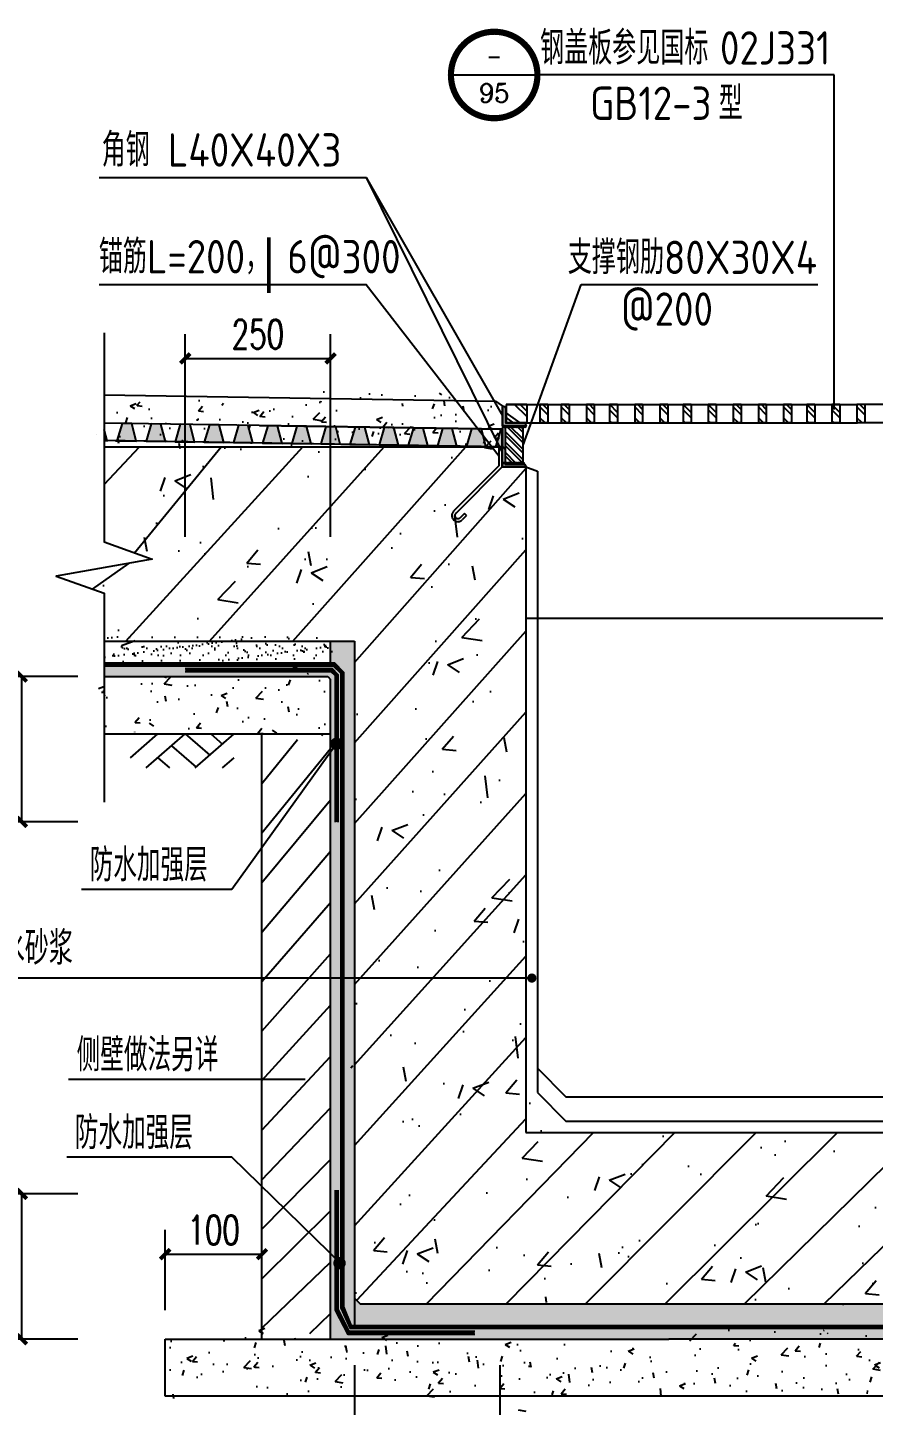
# Model space of a CAD drawing. Header units: millimetres. Extents: x 434053 to 1059003, y -2417481 to 936527.
# Drawn here: x 533600 to 534471, y -2322290 to -2320871 of the extents above; entities that cross this region are included whole.
import ezdxf
from ezdxf.enums import TextEntityAlignment as Align

# ---------------------------------------------------------------- set-up
doc = ezdxf.new("R2010")
doc.units = ezdxf.units.MM
doc.header["$LTSCALE"] = 1000
doc.header["$MEASUREMENT"] = 0
doc.linetypes.add('DASHED', pattern=[0.75, 0.5, -0.25])
doc.linetypes.add('DASHEDX2', pattern=[2.8, 2, -0.8])
doc.layers.get('Defpoints').update_dxf_attribs({"color": 6})
for name, color, linetype in [('3', 11, 'DASHEDX2'), ('7', 7, 'Continuous'), ('C13梳水板', 107, 'Continuous'), ('COLUMN', 5, 'Continuous'), ('column-1', 5, 'Continuous'), ('D01抹灰', 121, 'Continuous'), ('DIM', 3, 'Continuous'), ('DIM_IDEN', 3, 'Continuous'), ('DIM_LEAD', 3, 'Continuous'), ('DIM_SYMB', 3, 'Continuous'), ('PUB_DIM', 83, 'Continuous'), ('PUB_HATCH', 8, 'Continuous'), ('PUB_TEXT', 7, 'Continuous'), ('STAIR', 2, 'Continuous'), ('材料填充', 251, 'Continuous')]:
    doc.layers.add(name, color=color, linetype=linetype)
doc.styles.add('_TCH_DIM_T3', font='SIMPLEX', dxfattribs={"width": 0.7058823529411765, "bigfont": 'GBCBIG'})
doc.styles.add('_TCH_LABEL', font='COMPLEX', dxfattribs={"bigfont": 'GBCBIG'})
doc.styles.get("Standard").update_dxf_attribs({"font": 'gbenor.shx', "bigfont": 'gbcbig.shx'})
doc.styles.add('海文B', font='haiwenrs.shx', dxfattribs={"width": 0.8, "bigfont": 'hzdx.shx'})
doc.dimstyles.new('_TCH_ARCH&&10', dxfattribs={"dimtxt": 29.75, "dimasz": 10, "dimexe": 25, "dimexo": 30, "dimgap": 10, "dimtad": 1, "dimdec": 0, "dimzin": 0, "dimdsep": 46, "dimtxsty": '_TCH_DIM_T3', "dimblk": 'ARCHTICK', "dimcen": 0.09, "dimclrt": 7, "dimazin": 2, "dimtfac": 1, "dimtdec": 0, "dimtix": 1, "dimtmove": 2, "dimatfit": 3, "dimfxl": 1, "dimtolj": 1, "dimtzin": 0, "dimarcsym": 0})
pattern_1 = [(50.00000000532498, (-244447905.2624366, -330134093.1781095), (63.28766316732757, -5.536953080481615), [6.617647058421818, -72.79411764264]), (355.000000005325, (-244447905.2624366, -330134093.1781095), (-12.24276473598395, 66.36989414483436), [5.294117646737455, -58.235294114112]), (100.4514000053249, (-244447899.9884648, -330134093.6395218), (51.04494543660256, 60.83290077113542), [5.624134411423286, -61.86548046683266]), (46.18420000532497, (-244447905.2624366, -330134075.5310507), (94.16832781555084, -14.60461890174557), [9.926470587632728, -109.19117646396]), (96.63560000532496, (-244447897.4150768, -330134076.7481072), (82.47023871189123, 85.95157684660371), [8.436201881840796, -92.79820587671944]), (351.184200005325, (-244447905.2624366, -330134075.5310507), (82.47017161644332, 85.95164126056396), [7.941176470106184, -87.35294117116803]), (21.00000000532496, (-244447896.4389072, -330134079.9428154), (52.66826930467467, -35.52519622812557), [6.617647058421818, -72.79411764264]), (326.000000005325, (-244447896.4389072, -330134079.9428154), (21.46899986818391, 63.98382750224535), [5.294117646737455, -58.235294114112]), (71.45140000532498, (-244447892.0498866, -330134082.9032512), (74.13729075004505, 28.4585732442761), [5.624134411423305, -61.86548046683281]), (37.50000000532497, (-244447905.2624366, -330134093.1781095), (1.072928407554174, 29.37298710107946), [0, -57.52941176121368, 0, -59.11764705523491, 0, -58.45588234939273]), (7.500000005324965, (-244447905.2624366, -330134093.1781095), (23.21201800495797, 34.80103340142947), [0, -33.70588235089497, 0, -56.20588234952913, 0, -22.27941176335337]), (327.5000000053249, (-244447924.9389072, -330134093.1781095), (47.10197965959712, -1.990135736770424), [0, -22.05882352807268, 0, -68.82352940758672, 0, -91.3235294062209]), (317.500000005325, (-244447933.7624366, -330134093.1781095), (51.45760317332485, 8.832792562980108), [0, -28.67647058649455, 0, -45.70588235016669, 0, -64.85294117253382])]
pattern_2 = [(37.49999999999998, (-244447905.2624366, -330134093.1781095), (-0.4705974399952513, 14.39450698027301), [0, -11.35529411764567, 0, -12.69999999999845, 0, -12.13970588235146]), (7.499999999999999, (-244447905.2624366, -330134093.1781095), (13.22127303346905, 21.0830911931843), [0, -6.125882352940428, 0, -10.23470588235169, 0, -3.922058823528931]), (327.5, (-244447914.4512601, -330134093.1781095), (23.26448147768709, 0.04227013760427749), [0, -3.735294117646601, 0, -13.44705882352777, 0, -17.55588235293903]), (317.5, (-244447914.4512601, -330134093.1781095), (22.4575427197707, 6.556744801682023), [0, -1.867647058823301, 0, -8.815294117645978, 0, -10.08529411764582])]

# ---------------------------------------------------------------- blocks, each defined once
blk = doc.blocks.new('$LinePat$00000009')
for p, q in [((-2.182893865665392e-10, -210.0000000002183), (210, 0)), ((120.0000000002183, -300), (420.0000000002183, 0)), ((420.0000000002183, 0), (607.5000000002183, -187.5)), ((495.0000000002183, -300), (795.0000000006081, 0)), ((615.0000000003822, 0), (705.0000000003636, -89.99999999998147)), ((314.9999999995634, -105.0000000001091), (502.4999999995634, -292.5000000001091)), ((210, -209.9999999999454), (299.9999999997817, -300)), ((705.0000000008263, -300.0000000000001), (795.0000000006081, -210.000000000218))]:
    blk.add_line(p, q)
blk = doc.blocks.new('_ArchTick')
at = {"color": 0, "linetype": 'ByBlock', "const_width": 0.4}
blk.add_lwpolyline([(-0.5, -0.5), (0.5, 0.5)], dxfattribs=at)
blk = doc.blocks.new('*D124')
at = {"layer": 'Defpoints', "color": 0, "transparency": 16777216}
for p in [(727.4198813070543, 1316.463550215587), (577.7728224836756, 1102.731541696005), (727.4198813070543, 1102.731541696005)]:
    blk.add_point(p, dxfattribs=at)
at = {"layer": 'PUB_DIM', "color": 0, "lineweight": -2, "transparency": 16777216}
for p, q in [((577.7728224836756, 1132.731541696005), (577.7728224836756, 1341.463550215587)), ((727.4198813070543, 1132.731541696005), (727.4198813070543, 1341.463550215587)), ((577.7728224836756, 1316.463550215587), (727.4198813070543, 1316.463550215587))]:
    blk.add_line(p, q, dxfattribs=at)
at = {"layer": 'PUB_DIM', "color": 0, "lineweight": -2, "transparency": 16777216, "xscale": 10, "yscale": 10, "zscale": 10, "rotation": 180}
blk.add_blockref('_ArchTick', (577.7728224836756, 1316.463550215587), dxfattribs=at)
at = {"layer": 'PUB_DIM', "color": 0, "lineweight": -2, "transparency": 16777216, "xscale": 10, "yscale": 10, "zscale": 10}
blk.add_blockref('_ArchTick', (727.4198813070543, 1316.463550215587), dxfattribs=at)
at = {"layer": 'PUB_DIM', "color": 7, "transparency": 16777216, "insert": (652.5963518953649, 1341.338550215587), "char_height": 29.75, "attachment_point": 5, "style": '_TCH_DIM_T3'}
blk.add_mtext('\\A1;250', dxfattribs=at)
blk = doc.blocks.new('*D125')
at = {"layer": 'Defpoints', "color": 0, "transparency": 16777216}
for p in [(409.5747696529143, 988.773298245389), (497.1188534153625, 988.773298245389), (497.1188534153625, 839.1262394217774)]:
    blk.add_point(p, dxfattribs=at)
at = {"layer": 'PUB_DIM', "color": 0, "lineweight": -2, "transparency": 16777216}
for p, q in [((467.1188534153625, 988.773298245389), (384.5747696529143, 988.773298245389)), ((409.5747696529142, 839.1262394217774), (409.5747696529143, 988.773298245389)), ((467.1188534153625, 839.1262394217774), (384.5747696529142, 839.1262394217774))]:
    blk.add_line(p, q, dxfattribs=at)
at = {"layer": 'PUB_DIM', "color": 0, "lineweight": -2, "transparency": 16777216, "xscale": 10, "yscale": 10, "zscale": 10}
for p, rotation in [((409.5747696529143, 988.773298245389), 90), ((409.5747696529142, 839.1262394217774), 270)]:
    blk.add_blockref('_ArchTick', p, dxfattribs=dict(at, rotation=rotation))
at = {"layer": 'PUB_DIM', "color": 7, "transparency": 16777216, "insert": (384.6997696529141, 913.9497688335833), "char_height": 29.75, "attachment_point": 5, "rotation": 90, "style": '_TCH_DIM_T3'}
blk.add_mtext('\\A1;250', dxfattribs=at)
blk = doc.blocks.new('*D126')
at = {"layer": 'Defpoints', "color": 0, "transparency": 16777216}
for p in [(409.5747696529143, 456.0674158222973), (497.1188534153625, 456.0674158222973), (497.1188534153625, 306.4203569986857)]:
    blk.add_point(p, dxfattribs=at)
at = {"layer": 'PUB_DIM', "color": 0, "lineweight": -2, "transparency": 16777216}
for p, q in [((467.1188534153625, 456.0674158222973), (384.5747696529143, 456.0674158222973)), ((409.5747696529142, 306.4203569986857), (409.5747696529143, 456.0674158222973)), ((467.1188534153625, 306.4203569986857), (384.5747696529142, 306.4203569986857))]:
    blk.add_line(p, q, dxfattribs=at)
at = {"layer": 'PUB_DIM', "color": 0, "lineweight": -2, "transparency": 16777216, "xscale": 10, "yscale": 10, "zscale": 10}
for p, rotation in [((409.5747696529143, 456.0674158222973), 90), ((409.5747696529142, 306.4203569986857), 270)]:
    blk.add_blockref('_ArchTick', p, dxfattribs=dict(at, rotation=rotation))
at = {"layer": 'PUB_DIM', "color": 7, "transparency": 16777216, "insert": (384.6997696529141, 381.2438864104917), "char_height": 29.75, "attachment_point": 5, "rotation": 90, "style": '_TCH_DIM_T3'}
blk.add_mtext('\\A1;250', dxfattribs=at)
blk = doc.blocks.new('*D127')
at = {"layer": 'Defpoints', "color": 0, "transparency": 16777216}
for p in [(752.1257636862574, 309.6710143554956), (901.7728225097526, 309.6710143554956), (901.7728225097526, 172.6724340380169)]:
    blk.add_point(p, dxfattribs=at)
at = {"layer": 'PUB_DIM', "color": 0, "lineweight": -2, "transparency": 16777216}
for p, q in [((752.1257636862574, 279.6710143554956), (752.1257636862574, 147.6724340380169)), ((901.7728225097526, 279.6710143554956), (901.7728225097526, 147.6724340380169)), ((752.1257636862574, 172.6724340380169), (901.7728225097526, 172.6724340380169))]:
    blk.add_line(p, q, dxfattribs=at)
at = {"layer": 'PUB_DIM', "color": 0, "lineweight": -2, "transparency": 16777216, "xscale": 10, "yscale": 10, "zscale": 10, "rotation": 180}
blk.add_blockref('_ArchTick', (752.1257636862574, 172.6724340380169), dxfattribs=at)
at = {"layer": 'PUB_DIM', "color": 0, "lineweight": -2, "transparency": 16777216, "xscale": 10, "yscale": 10, "zscale": 10}
blk.add_blockref('_ArchTick', (901.7728225097526, 172.6724340380169), dxfattribs=at)
at = {"layer": 'PUB_DIM', "color": 7, "transparency": 16777216, "insert": (826.949293098005, 197.5474340380169), "char_height": 29.75, "attachment_point": 5, "style": '_TCH_DIM_T3'}
blk.add_mtext('\\A1;250', dxfattribs=at)
blk = doc.blocks.new('*D129')
at = {"layer": 'Defpoints', "color": 0, "transparency": 16777216}
for p in [(656.8316460130736, 393.964440761134), (557.1845871895785, 306.4203569986857), (656.8316460130736, 306.4203569986857)]:
    blk.add_point(p, dxfattribs=at)
at = {"layer": 'PUB_DIM', "color": 0, "lineweight": -2, "transparency": 16777216}
for p, q in [((557.1845871895785, 336.4203569986857), (557.1845871895785, 418.964440761134)), ((656.8316460130736, 336.4203569986857), (656.8316460130736, 418.964440761134)), ((557.1845871895785, 393.964440761134), (656.8316460130736, 393.964440761134))]:
    blk.add_line(p, q, dxfattribs=at)
at = {"layer": 'PUB_DIM', "color": 0, "lineweight": -2, "transparency": 16777216, "xscale": 10, "yscale": 10, "zscale": 10, "rotation": 180}
blk.add_blockref('_ArchTick', (557.1845871895785, 393.964440761134), dxfattribs=at)
at = {"layer": 'PUB_DIM', "color": 0, "lineweight": -2, "transparency": 16777216, "xscale": 10, "yscale": 10, "zscale": 10}
blk.add_blockref('_ArchTick', (656.8316460130736, 393.964440761134), dxfattribs=at)
at = {"layer": 'PUB_DIM', "color": 7, "transparency": 16777216, "insert": (607.008116601326, 418.839440761134), "char_height": 29.75, "attachment_point": 5, "style": '_TCH_DIM_T3'}
blk.add_mtext('\\A1;100', dxfattribs=at)
blk = doc.blocks.new('34234')
at = {"layer": 'C13梳水板'}
for points in [[(369301.831879113, -389251.4149305224), (369298.8189726706, -389251.3683892459), (369298.8189726706, -389239.8804926395)], [(369327.1069151798, -389233.8032141995), (369317.1081080619, -389233.6487596039), (369311.8306862307, -389251.569385118), (369331.8283004662, -389251.8782943094)], [(369357.1033365328, -389234.2665779867), (369347.1045294151, -389234.1121233908), (369341.827107584, -389252.0327489052), (369361.8247218195, -389252.3416580965)], [(369387.0997578861, -389234.7299417738), (369377.1009507683, -389234.5754871781), (369371.8235289373, -389252.4961126922), (369391.8211431727, -389252.8050218835)], [(369417.0961792393, -389235.1933055606), (369407.0973721216, -389235.0388509652), (369401.8199502904, -389252.959476479), (369421.8175645259, -389253.2683856706)], [(369447.0926005927, -389235.6566693477), (369437.093793475, -389235.5022147519), (369431.8163716437, -389253.4228402663), (369451.8139858792, -389253.7317494576)], [(369477.0890219458, -389236.1200331348), (369467.0902148279, -389235.9655785391), (369461.8127929969, -389253.8862040533), (369481.8104072325, -389254.1951132445)], [(369507.085443299, -389236.5833969217), (369497.0866361813, -389236.4289423262), (369491.8092143503, -389254.3495678403), (369511.8068285856, -389254.6584770317)], [(369537.0818646524, -389237.0467607087), (369527.0830575346, -389236.8923061132), (369521.8056357035, -389254.8129316272), (369541.803249939, -389255.1218408186)], [(369567.0782860054, -389237.5101244959), (369557.0794788879, -389237.3556699001), (369551.8020570566, -389255.2762954144), (369571.7996712922, -389255.5852046055)], [(369597.0747073586, -389237.9734882829), (369587.075900241, -389237.8190336873), (369581.79847841, -389255.7396592015), (369601.7960926455, -389256.0485683928)], [(369627.0711287121, -389238.4368520697), (369617.0723215942, -389238.2823974742), (369611.7948997631, -389256.2030229884), (369631.7925139985, -389256.5119321798)], [(369657.0675500653, -389238.900215857), (369647.0687429475, -389238.7457612613), (369641.7913211163, -389256.6663867754), (369661.7889353518, -389256.9752959666)], [(369687.0639714185, -389239.363579644), (369677.0651643007, -389239.2091250483), (369671.7877424695, -389257.1297505625), (369691.785356705, -389257.4386597537)], [(369708.4862909629, -389239.8269434312), (369707.061585654, -389239.6724888355), (369701.7841638227, -389257.5931143496), (369708.4862909629, -389257.9020235408)]]:
    blk.add_hatch(color=256, dxfattribs=at).paths.add_polyline_path(points)
for points in [[(369298.8189726706, -389251.3683892459), (369301.831879113, -389251.4149305224), (369298.8189726706, -389239.8804926395)], [(369708.4862568082, -389257.7092677397), (369708.4862568082, -389257.7092677397), (369298.8189726706, -389251.3714716996)]]:
    blk.add_lwpolyline(points, dxfattribs=at)
for points in [[(369327.1069151798, -389233.8032141995), (369317.1081080619, -389233.6487596039), (369311.8306862307, -389251.569385118), (369331.8283004662, -389251.8782943094)], [(369357.1033365328, -389234.2665779867), (369347.1045294151, -389234.1121233908), (369341.827107584, -389252.0327489052), (369361.8247218195, -389252.3416580965)], [(369387.0997578861, -389234.7299417738), (369377.1009507683, -389234.5754871781), (369371.8235289373, -389252.4961126922), (369391.8211431727, -389252.8050218835)], [(369417.0961792393, -389235.1933055606), (369407.0973721216, -389235.0388509652), (369401.8199502904, -389252.959476479), (369421.8175645259, -389253.2683856706)], [(369447.0926005927, -389235.6566693477), (369437.093793475, -389235.5022147519), (369431.8163716437, -389253.4228402663), (369451.8139858792, -389253.7317494576)], [(369477.0890219458, -389236.1200331348), (369467.0902148279, -389235.9655785391), (369461.8127929969, -389253.8862040533), (369481.8104072325, -389254.1951132445)], [(369507.085443299, -389236.5833969217), (369497.0866361813, -389236.4289423262), (369491.8092143503, -389254.3495678403), (369511.8068285856, -389254.6584770317)], [(369537.0818646524, -389237.0467607087), (369527.0830575346, -389236.8923061132), (369521.8056357035, -389254.8129316272), (369541.803249939, -389255.1218408186)], [(369567.0782860054, -389237.5101244959), (369557.0794788879, -389237.3556699001), (369551.8020570566, -389255.2762954144), (369571.7996712922, -389255.5852046055)], [(369597.0747073586, -389237.9734882829), (369587.075900241, -389237.8190336873), (369581.79847841, -389255.7396592015), (369601.7960926455, -389256.0485683928)], [(369627.0711287121, -389238.4368520697), (369617.0723215942, -389238.2823974742), (369611.7948997631, -389256.2030229884), (369631.7925139985, -389256.5119321798)], [(369657.0675500653, -389238.900215857), (369647.0687429475, -389238.7457612613), (369641.7913211163, -389256.6663867754), (369661.7889353518, -389256.9752959666)], [(369687.0639714185, -389239.363579644), (369677.0651643007, -389239.2091250483), (369671.7877424695, -389257.1297505625), (369691.785356705, -389257.4386597537)], [(369708.4862909629, -389239.8269434312), (369707.061585654, -389239.6724888355), (369701.7841638227, -389257.5931143496), (369708.4862909629, -389257.9020235408)]]:
    blk.add_lwpolyline(points, close=True, dxfattribs=at)
at = {"layer": 'COLUMN'}
for p, q in [((369708.7643092351, -389239.698791321), (369298.8189726706, -389233.3662418016)), ((369708.4862909629, -389257.6966441331), (369298.8189726706, -389251.3683892459))]:
    blk.add_line(p, q, dxfattribs=at)
at = {"layer": 'COLUMN', "lineweight": 9}
blk.add_line((369708.4862909629, -389257.6966441331), (369298.8189726706, -389251.3683892459), dxfattribs=at)
at = {"layer": 'D01抹灰'}
blk.add_line((369458.7941312914, -389235.8374264293), (369708.7643092351, -389239.698791321), dxfattribs=at)
at = {"layer": 'STAIR', "lineweight": 9}
blk.add_lwpolyline([(369290.7278560225, -389244.6446654836), (369290.7278560225, -389244.6446654836)], dxfattribs=at)
blk = doc.blocks.new('A$C510D3CDD')
h = blk.add_hatch(color=256)
edge = h.paths.add_edge_path()
edge.add_arc((-50.00000007555354, 36.06306367111392), 6, 0, 90, ccw=False)
edge.add_line((-44.00000007555354, 36.06306367111392), (-44, 5.999999999883585))
edge.add_line((-44, 5.999999999883585), (-6, 5.999999999883585))
edge.add_arc((-5.999999999883585, -1.16414877737725e-10), 6, 1.1116867426608223e-09, 90.00000000111169, ccw=False)
edge.add_line((1.164153218269348e-10, 0), (-50, 0))
edge.add_line((-50, 0), (-50.00000007555354, 42.06306367111392))
at = {"color": 3}
blk.add_lwpolyline([(-50.00000007555354, 42.06306367111392, -0.4142135623730951), (-44.00000007555354, 36.06306367111392), (-44, 5.999999999883585), (-6, 5.999999999883585, -0.4142135623730951), (1.164153218269348e-10, 0), (-50, 0)], format="xyb", close=True, dxfattribs=at)
blk = doc.blocks.new('788')
at = {"layer": 'DIM'}
for centre, radius, start, end in [((377005.7746633673, -388440.5574341032), 1.265306878149031, 53.19351565165172, 180.3201289567966), ((377007.3019222077, -388440.5574341032), 1.265306878149031, 53.19351565165172, 180.3201289567966), ((377008.8759576064, -388440.5574341032), 1.265306878149031, 53.19351565165172, 180.3201289567966), ((377010.4032164468, -388440.5574341032), 1.265306878149031, 53.19351565165172, 180.3201289567966), ((377011.9080684521, -388440.5574341032), 1.265306878149031, 53.19351565165172, 180.3201289567966), ((377013.4353272925, -388440.5574341032), 1.265306878149031, 53.19351565165172, 180.3201289567966), ((377015.0093626912, -388440.5574341032), 1.265306878149031, 53.19351565165172, 180.3201289567966), ((377016.5366215316, -388440.5574341032), 1.265306878149031, 53.19351565165172, 180.3201289567966), ((377018.0323958074, -388440.5574341032), 1.265306878149031, 53.19351565165172, 180.3201289567966), ((377019.5596546479, -388440.5574341032), 1.265306878149031, 53.19351565165172, 180.3201289567966), ((377021.1336900466, -388440.5574341032), 1.265306878149031, 53.19351565165172, 180.3201289567966), ((377022.660948887, -388440.5574341032), 1.265306878149031, 53.19351565165172, 180.3201289567966), ((377024.149539803, -388440.5574341032), 1.265306878149031, 53.1935156516517, 180.3201289567966), ((377025.746250588, -388440.6491635387), 1.337421278680676, 329.4319321905879, 176.370705627528)]:
    blk.add_arc(centre, radius, start, end, dxfattribs=at)
blk = doc.blocks.new('A$C551538EC')
at = {"layer": 'DIM'}
h = blk.add_hatch(dxfattribs=at)
h.set_pattern_fill('金属', color=256, scale=3, angle=90, style=0)
h.set_pattern_definition([(135, (-376100.05588135, 389647.7776533053), (-5.303300858899107, -5.303300858899106), []), (135, (-376100.05588135, 389651.3131872052), (-5.303300858899107, -5.303300858899106), [])])
h.paths.add_polyline_path([(925.6726786987856, 1246.624926108401), (907.150973814074, 1246.624926191289), (907.150973814074, 1207.666931228247), (925.6726786987856, 1207.666931228247)])
h = blk.add_hatch(color=256, dxfattribs=at)
edge = h.paths.add_edge_path()
edge.add_arc((934.675868461607, 678.2939800829627), 4.800000000000001, 0, 360)
at = {"layer": 'PUB_HATCH'}
h = blk.add_hatch(dxfattribs=at)
h.set_pattern_fill('ANSI31', color=256, scale=23.529411764703, style=0)
h.set_pattern_definition([(44.99999999999999, (-244447905.2624366, -330134093.1781095), (-26.41251800314133, 26.41251800314133), [])])
h.paths.add_polyline_path([(727.4198813773692, 924.0674158926122), (656.8316461180802, 924.0674158926122), (656.8316460130736, 312.3027099398896), (727.4198813070543, 312.3027099398896)])
at = {"layer": '材料填充'}
h = blk.add_hatch(dxfattribs=at)
h.set_pattern_fill('混凝土', color=256, scale=8.823529411229092, angle=5.324967342127938e-09, style=0)
h.set_pattern_definition(pattern_1)
h.paths.add_polyline_path([(810.9492931067944, 1272.302710080519), (494.4353439300321, 1272.302710080519), (494.4353438951075, 1225.243886550888), (810.9492929666303, 1225.243886480574)])
h = blk.add_hatch(dxfattribs=at)
h.set_pattern_fill('混凝土', color=256, scale=8.823529411229092, angle=5.324967342127938e-09, style=0)
h.set_pattern_definition([(50.00000000532498, (-244447917.0271425, -330134093.1781095), (63.28766316732757, -5.536953080481615), [6.617647058421818, -72.79411764264]), (355.000000005325, (-244447917.0271425, -330134093.1781095), (-12.24276473598395, 66.36989414483436), [5.294117646737455, -58.235294114112]), (100.4514000053249, (-244447911.7531707, -330134093.6395218), (51.04494543660256, 60.83290077113542), [5.624134411423285, -61.86548046683266]), (46.18420000532497, (-244447917.0271425, -330134075.5310507), (94.16832781555084, -14.60461890174557), [9.926470587632728, -109.19117646396]), (96.63560000532496, (-244447909.1797826, -330134076.7481072), (82.47023871189123, 85.95157684660371), [8.436201881840795, -92.79820587671942]), (351.184200005325, (-244447917.0271425, -330134075.5310507), (82.47017161644332, 85.95164126056396), [7.941176470106184, -87.35294117116803]), (21.00000000532496, (-244447908.203613, -330134079.9428154), (52.66826930467467, -35.52519622812557), [6.617647058421818, -72.79411764264]), (326.000000005325, (-244447908.203613, -330134079.9428154), (21.46899986818391, 63.98382750224535), [5.294117646737455, -58.235294114112]), (71.45140000532498, (-244447903.8145925, -330134082.9032512), (74.13729075004505, 28.4585732442761), [5.624134411423305, -61.86548046683281]), (37.50000000532497, (-244447917.0271425, -330134093.1781095), (1.072928407554174, 29.37298710107946), [0, -57.52941176121368, 0, -59.11764705523491, 0, -58.45588234939273]), (7.500000005324965, (-244447917.0271425, -330134093.1781095), (23.21201800495797, 34.80103340142947), [0, -33.70588235089496, 0, -56.20588234952913, 0, -22.27941176335336]), (327.5000000053249, (-244447936.703613, -330134093.1781095), (47.10197965959712, -1.990135736770424), [0, -22.05882352807268, 0, -68.8235294075867, 0, -91.32352940622089]), (317.500000005325, (-244447945.5271424, -330134093.1781095), (51.45760317332485, 8.832792562980108), [0, -28.67647058649455, 0, -45.70588235016669, 0, -64.85294117253382])])
h.paths.add_polyline_path([(901.0753435402876, 1268.910640491173), (897.6832740206737, 1272.30271001067), (799.1845872264821, 1272.302710080985), (799.1845871564001, 1225.243886481039), (901.0753435709048, 1225.24388641119), (901.0753435582155, 1243.318966594525), (901.075343555538, 1247.077263451181)])
h = blk.add_hatch(dxfattribs=at)
h.set_pattern_fill('钢筋混凝土', color=256, scale=23.529411764703, angle=5.324966999999999e-09, style=0)
h.set_pattern_definition([(45.00000000532496, (-244447905.2624366, -330134093.1781095), (-41.59451654424577, 41.59451653651433), []), (50.00000000532498, (-244447905.2624366, -330134093.1781095), (168.7671017897642, -14.76520821551212), [17.64705882352725, -194.1176470587997]), (355.000000005325, (-244447905.2624366, -330134093.1781095), (-32.64737263126833, 176.9863843969469), [14.1176470588218, -155.2941176470398]), (100.4514000053249, (-244447891.1985119, -330134094.4085424), (136.1198545058531, 162.2210687328552), [14.99769176470401, -164.9746145882145]), (46.18420000532497, (-244447905.2624366, -330134046.1192859), (251.1155408566817, -38.94565040701419), [26.47058823529088, -291.1764705881997]), (96.63560000532496, (-244447884.3361437, -330134049.3647699), (219.9206365783661, 229.2042049381619), [22.49653835293833, -247.4618823529101]), (351.184200005325, (-244447905.2624366, -330134046.1192859), (219.9204576571717, 229.2043767087226), [21.1764705882327, -232.9411764705598]), (21.00000000532496, (-244447881.7330249, -330134057.8839918), (140.4487181543076, -94.73385661407387), [17.64705882352725, -194.1176470587997]), (326.000000005325, (-244447881.7330249, -330134057.8839918), (57.25066631862536, 170.6235400163241), [14.1176470588218, -155.2941176470398]), (71.45140000532497, (-244447870.02897, -330134065.7784874), (197.6994420120969, 75.88952865600037), [14.99769176470405, -164.9746145882151]), (37.50000000532497, (-244447905.2624366, -330134093.1781095), (2.861142420317794, 78.3279656076237), [0, -153.4117647058635, 0, -157.6470588235101, 0, -155.8823529411574]), (7.500000005324965, (-244447905.2624366, -330134093.1781095), (61.89871468363776, 92.80275574276732), [0, -89.88235294116511, 0, -149.8823529411575, 0, -59.41176470587491]), (327.5000000053249, (-244447957.7330248, -330134093.1781095), (125.6052790998682, -5.307028631709302), [0, -58.8235294117574, 0, -183.529411764683, 0, -243.5294117646757]), (317.500000005325, (-244447981.2624366, -330134093.1781095), (137.2202751371791, 23.55411350270721), [0, -76.47058823528477, 0, -121.8823529411616, 0, -172.9411764705671])])
h.paths.add_polyline_path([(1810.949293106794, 1025.243886691052), (2068.63971297699, 1025.243886550888), (2068.639712942066, 1074.655651186593), (2019.227948201122, 1092.187161497772), (2118.051477717934, 1109.612416081131), (2068.639712942066, 1127.596827656962), (2068.639712942066, 1225.243886480574), (1634.478704906534, 1225.243886480574), (1634.478704836452, 1137.008592433296), (1634.47870487161, 519.3615335393697), (928.596352000488, 519.3615333992057), (928.596352000488, 1225.243886480574), (494.4353439300321, 1225.243886550888), (494.4353439300321, 1127.596827656962), (543.8471087061334, 1109.612416081131), (445.0235791890882, 1092.187161497772), (494.4353439651895, 1074.655651256442), (494.435344000347, 1025.243886550888), (752.125763730146, 1025.243886480574), (752.125763660064, 348.7732981755398), (758.0081166361924, 342.890945234336), (1805.066940130433, 342.890945234336), (1810.949293071637, 348.7732981755398)])
h = blk.add_hatch(dxfattribs=at)
h.set_pattern_fill('AR-SAND', color=256, scale=5.882352941175751, style=0)
h.set_pattern_definition(pattern_2)
h.paths.add_polyline_path([(727.4198814474512, 1025.243886480574), (494.4353439651895, 1025.243886550888), (494.4353439300321, 1002.596827656962), (727.4198813773692, 1002.596827656962)])
h = blk.add_hatch(dxfattribs=at)
h.set_pattern_fill('AR-SAND', color=256, scale=5.882352941175751, style=0)
h.set_pattern_definition(pattern_2)
h.paths.add_polyline_path([(752.1257637653034, 1025.243886550888), (727.4198814122938, 1025.243886550888), (727.4198814122938, 1002.596827656962), (731.7184767075814, 1002.596827656962), (741.2434108590242, 993.0718935756013), (741.2434107188601, 339.8106251563877), (749.0454436172731, 320.2438864107244), (752.125763660064, 320.2438864107244), (752.125763660064, 348.7732981755398)])
h = blk.add_hatch(dxfattribs=at)
h.set_pattern_fill('AR-SAND', color=256, scale=5.882352941175751, style=0)
h.set_pattern_definition(pattern_2)
h.paths.add_polyline_path([(730.5002014550846, 999.6556511865929), (494.4353439300321, 999.6556511865929), (494.4353439651895, 988.773298245389), (724.4787048716098, 988.773298245389), (727.4198814122938, 985.8321217750199), (727.4198813422117, 306.4203569991514), (1075.655175424647, 306.4203569991514), (1835.655175424647, 306.4203569991514), (1835.655175424647, 312.3027099398896), (1835.655175564811, 985.8321218448691), (1838.59635207057, 988.7732983157039), (2068.63971297699, 988.773298245389), (2068.63971297699, 999.6556512569077), (1832.574855522253, 999.6556512569077), (1824.772822658764, 991.8536183931865), (1824.772822483443, 338.592349903658), (1815.247888296843, 317.3027099398896), (747.8271684348583, 317.3027099398896), (738.3022342834156, 338.592349903658), (738.3022343534976, 991.8536183233373)])
h = blk.add_hatch(dxfattribs=at)
h.set_pattern_fill('AR-SAND', color=256, scale=5.882352941175751, style=0)
h.set_pattern_definition([(142.5, (244450468.3374933, -330134093.1781095), (0.4705974399952513, 14.39450698027301), [0, -11.35529411764567, 0, -12.69999999999845, 0, -12.13970588235146]), (172.5, (244450468.3374933, -330134093.1781095), (-13.22127303346905, 21.0830911931843), [0, -6.125882352940428, 0, -10.23470588235169, 0, -3.922058823528931]), (212.5, (244450477.5263169, -330134093.1781095), (-23.26448147768709, 0.04227013760427749), [0, -3.735294117646593, 0, -13.44705882352773, 0, -17.55588235293896]), (222.5, (244450477.5263169, -330134093.1781095), (-22.4575427197707, 6.556744801682023), [0, -1.867647058823301, 0, -8.815294117645978, 0, -10.08529411764582])])
h.paths.add_polyline_path([(1832.574855276849, 999.6556511865929), (2068.639712801669, 999.6556511865929), (2068.639712766744, 988.773298245389), (1838.596351860324, 988.773298245389), (1835.65517531964, 985.8321217750199), (1835.655175389722, 306.4203569991514), (1487.419881307054, 306.4203569991514), (727.4198813072871, 306.4203569991514), (727.4198813072871, 312.3027099398896), (727.4198811668903, 985.8321218448691), (724.4787046613637, 988.7732983157039), (494.4353437549435, 988.773298245389), (494.4353437549435, 999.6556512569077), (730.5002012096811, 999.6556512569077), (738.3022340729367, 991.8536183931865), (738.3022342482582, 338.592349903658), (747.8271684350912, 317.3027099398896), (1815.247888296843, 317.3027099398896), (1824.772822448518, 338.592349903658), (1824.772822378203, 991.8536183233373)])
h = blk.add_hatch(dxfattribs=at)
h.set_pattern_fill('AR-SAND', color=256, scale=5.882352941175751, style=0)
h.set_pattern_definition([(37.49999999999998, (-244447905.2624365, -330134093.1781095), (-0.4705974399952513, 14.39450698027301), [0, -11.35529411764567, 0, -12.69999999999845, 0, -12.13970588235146]), (7.499999999999999, (-244447905.2624365, -330134093.1781095), (13.22127303346905, 21.0830911931843), [0, -6.125882352940428, 0, -10.23470588235169, 0, -3.922058823528931]), (327.5, (-244447914.4512601, -330134093.1781095), (23.26448147768709, 0.04227013760427749), [0, -3.735294117646601, 0, -13.44705882352776, 0, -17.55588235293903]), (317.5, (-244447914.4512601, -330134093.1781095), (22.4575427197707, 6.556744801682023), [0, -1.867647058823301, 0, -8.815294117645978, 0, -10.08529411764582])])
h.paths.add_polyline_path([(730.5002015603241, 999.6556511865929), (494.4353440352716, 999.6556511865929), (494.435344070429, 988.773298245389), (724.4787049768493, 988.773298245389), (727.4198815175332, 985.8321217750199), (727.4198814474512, 306.4203569991514), (1075.655175529886, 306.4203569991514), (1835.655175529886, 306.4203569991514), (1835.655175529886, 312.3027099398896), (1835.65517567005, 985.8321218448691), (1838.596352175809, 988.7732983157039), (2068.63971308223, 988.773298245389), (2068.63971308223, 999.6556512569077), (1832.574855627492, 999.6556512569077), (1824.772822764004, 991.8536183931865), (1824.772822588682, 338.592349903658), (1815.247888402082, 317.3027099398896), (747.8271685400978, 317.3027099398896), (738.302234388655, 338.592349903658), (738.3022344587371, 991.8536183233373)])
h = blk.add_hatch(dxfattribs=at)
h.set_pattern_fill('混凝土', color=256, scale=8.823529411229092, angle=5.324967342127938e-09, style=0)
h.set_pattern_definition(pattern_1)
h.paths.add_polyline_path([(727.4198813773692, 985.8321216348559), (724.4787050117739, 988.7732983157039), (494.4353439651895, 988.773298245389), (494.4353439651895, 929.9497687635012), (727.4198814122938, 929.949768833816)])
h = blk.add_hatch(dxfattribs=at)
h.set_pattern_fill('AR-SAND', color=256, scale=5.882352941175751, style=0)
h.set_pattern_definition(pattern_2)
h.paths.add_polyline_path([(1810.949293106794, 348.7732981755398), (1805.066940095508, 342.890945234336), (758.0081165661104, 342.890945234336), (752.125763660064, 348.7732981755398), (752.125763660064, 320.2438864107244), (1810.949293071637, 320.2438864107244)], flags=17)
h = blk.add_hatch(dxfattribs=at)
h.set_pattern_fill('混凝土', color=256, scale=8.823529411229092, angle=5.324967342127938e-09, style=0)
h.set_pattern_definition(pattern_1)
h.paths.add_polyline_path([(557.184587189462, 306.4203569986857), (557.184587189462, 247.5968275871128), (2005.890469542239, 247.5968275871128), (2005.890469542239, 306.4203569986857), (1075.655175424647, 306.4203569986857)])
at = {"layer": '3'}
for p, q in [((908.3778646243736, 1268.910640390124), (1269.982906522229, 1268.910640600137)), ((929.3526544764172, 1256.536345113069), (916.9783589192666, 1268.910640600137)), ((929.3526544764172, 1262.107039250899), (922.5490531274118, 1268.910640600137)), ((951.1341669962276, 1258.281475286931), (942.9408897354733, 1266.474752407987)), ((951.1341669962276, 1263.852169425227), (946.0756958567072, 1268.910640600137)), ((973.1341669962276, 1258.281475286931), (964.9408897354733, 1266.474752407987)), ((973.1341669962276, 1263.852169425227), (968.0756958567072, 1268.910640600137)), ((998.9745031858329, 1258.281475217082), (990.7812258549966, 1266.474752477836)), ((998.9745031506754, 1263.852169355378), (993.9160319759976, 1268.910640600137)), ((1022.924083027756, 1255.234233332798), (1014.730805626838, 1263.427510734182)), ((1022.924082957674, 1260.804927471094), (1014.818370039109, 1268.910640600137)), ((1048.764419112122, 1258.281475217082), (1040.571141851367, 1266.474752548151)), ((1048.764419112122, 1263.852169355378), (1043.705948007526, 1268.910640529823)), ((1074.604755231645, 1258.281475217082), (1066.411477900576, 1266.474752618)), ((1074.604755266802, 1263.852169425227), (1069.546284161974, 1268.910640600137)), ((1098.554335108493, 1255.234233403113), (1090.361057847738, 1263.427510734182)), ((1098.55433503841, 1260.804927611258), (1090.448622119846, 1268.910640600137)), ((1124.394671298098, 1255.234233332798), (1116.20139389718, 1263.427510663867)), ((1124.394671192858, 1260.804927611258), (1116.288958274294, 1268.910640389659)), ((1150.235007382464, 1258.281475286931), (1142.041730086552, 1266.474752477836)), ((1150.235007347539, 1263.852169425227), (1145.176536207786, 1268.910640600137)), ((1176.075343431905, 1258.281475357246), (1167.882066206075, 1266.474752618)), ((1176.075343536912, 1263.852169355378), (1171.016872397391, 1268.910640459508)), ((1201.915679586353, 1258.281475217082), (1193.722402325599, 1266.474752548151)), ((1201.915679656435, 1263.852169425227), (1196.857208516682, 1268.910640389659)), ((1225.865259498358, 1255.234233403113), (1217.671982202446, 1263.427510663867)), ((1225.865259463433, 1260.804927611258), (1217.759546579793, 1268.910640529823)), ((1251.705595652806, 1255.234233332798), (1243.512318321969, 1263.427510734182)), ((1251.705595582724, 1260.804927611258), (1243.599882699084, 1268.910640459508)), ((1277.545931737171, 1258.281475286931), (1269.352654476417, 1266.474752477836)), ((1618.722402325366, 1268.910640600137), (1269.982906522229, 1268.910640600137)), ((1277.545931772329, 1263.852169355378), (1272.487460632576, 1268.910640600137)), ((907.3778646243736, 1250.003077404574), (1269.982906557154, 1250.003077544738)), ((922.5711920122849, 1250.003077411558), (908.3778646242572, 1260.474478034303)), ((915.9362048308831, 1250.003077411558), (908.3778646243736, 1255.579388428014)), ((948.2711763926782, 1250.003077474423), (942.9408897005487, 1255.33336413186)), ((970.2711763926782, 1250.003077474423), (964.9408897005487, 1255.33336413186)), ((996.1115125119686, 1250.003077474423), (990.7812258198392, 1255.33336413186)), ((1017.013850469841, 1250.003077544738), (1014.730805661762, 1252.286122387741)), ((1045.901428508572, 1250.003077404574), (1040.571141781285, 1255.33336413186)), ((1071.74176466302, 1250.003077404574), (1066.411477935733, 1255.33336420171)), ((1092.644102620659, 1250.003077474423), (1090.361057812814, 1252.286122247577)), ((1118.484438705025, 1250.003077544738), (1116.201393932104, 1252.286122317892)), ((1147.372016743757, 1250.003077474423), (1142.04173001647, 1255.33336413186)), ((1173.212352933362, 1250.003077404574), (1167.882066170918, 1255.33336420171)), ((1199.052689052653, 1250.003077404574), (1193.722402290441, 1255.33336420171)), ((1219.955027010525, 1250.003077544738), (1217.671982237604, 1252.286122317892)), ((1245.795363164973, 1250.003077404574), (1243.512318321969, 1252.286122317892)), ((1274.682941133389, 1250.003077544738), (1269.352654406335, 1255.33336413186)), ((1633.722402414307, 1250.003077474423), (1269.982906557154, 1250.003077544738)), ((904.2266040449031, 1225.243886553682), (901.0753435709048, 1225.243886483833)), ((901.0753435615916, 1206.047856284771), (854.0711667626165, 1159.043679555878)), ((904.2266040707473, 1204.742561476305), (856.6836913560983, 1157.199648797046)), ((865.1783883939497, 1156.839938131627), (861.1065846700221, 1152.768134757876)), ((867.4408328200225, 1154.587124133017), (862.9842775026336, 1150.130568780936)), ((867.4066659649834, 1154.611660630442), (865.1783883939497, 1156.839938131627))]:
    blk.add_line(p, q, dxfattribs=at)
blk.add_lwpolyline([(907.150973814074, 1207.666931228247), (925.6726786987856, 1207.666931145359), (925.6726786987856, 1246.624926108401), (907.150973814074, 1246.624926191289)], close=True, dxfattribs=at)
for points in [[(901.0753435709048, 1206.047856301535), (901.0753435709048, 1225.243886483833)], [(904.2266040422255, 1225.243886553682), (904.2266040707473, 1204.742561493535), (928.5963519548532, 1204.742561493535)], [(928.596352000488, 1204.742561443709), (940.3610578450607, 1200.247058419976), (940.3610578128137, 560.5380040574819), (969.7728225537576, 531.1262394217774), (1593.30223431834, 531.1262394920923), (1622.713998989202, 560.5380041277967), (1622.713999059284, 1172.329628198408)], [(940.3610577776562, 585.5936707984656), (969.7728225186002, 556.181906092912), (1593.30223431834, 556.1819059527479), (1622.713999059284, 585.5936706587672)]]:
    blk.add_lwpolyline(points, dxfattribs=at)
for radius, start, end in [(6.302521007215535, 135.2469081504564, 314.7530918684093), (3.151260503205144, 125.6964683426003, 324.3165131032342)]:
    blk.add_arc((858.5469680342358, 1154.606287376955), radius, start, end, dxfattribs=at)
at = {"layer": '7'}
for p, q in [((494.4353439300321, 1279.104275299236), (897.6832740206737, 1272.30271001067)), ((904.3806804962223, 1267.630825564265), (897.6832740206737, 1272.30271001067)), ((904.3806804962223, 1267.630825564265), (904.3806805259082, 1225.243886596989)), ((929.3526544764172, 1268.910640389659), (908.3778646243736, 1268.910640389659)), ((908.3778646243736, 1268.910640389659), (908.3778646243736, 1250.003077404574)), ((929.3526544764172, 1268.910640389659), (929.3526544764172, 1250.003077404574)), ((951.1341669962276, 1268.910640459508), (942.9408897005487, 1268.910640389659)), ((942.9408897005487, 1268.910640389659), (942.9408896653913, 1250.003077474423)), ((951.1341669962276, 1268.910640459508), (951.134167031385, 1250.003077404574)), ((973.1341669962276, 1268.910640459508), (964.9408897005487, 1268.910640389659)), ((964.9408897005487, 1268.910640389659), (964.9408896653913, 1250.003077474423)), ((973.1341669962276, 1268.910640459508), (973.134167031385, 1250.003077404574)), ((998.9745030456688, 1268.910640459508), (990.7812258549966, 1268.910640459508)), ((990.7812258549966, 1268.910640459508), (990.7812257849146, 1250.003077404574)), ((998.9745030456688, 1268.910640459508), (998.9745031858329, 1250.003077474423)), ((1022.924083027756, 1268.910640459508), (1014.73080569692, 1268.910640389659)), ((1014.73080569692, 1268.910640389659), (1014.73080569692, 1250.003077474423)), ((1022.924083027756, 1268.910640459508), (1022.924083027756, 1250.003077474423)), ((1048.764419112122, 1268.910640600137), (1040.57114181621, 1268.910640459508)), ((1040.57114181621, 1268.910640459508), (1040.571141781285, 1250.003077404574)), ((1048.764419112122, 1268.910640600137), (1048.764419112122, 1250.003077544738)), ((1074.604755196488, 1268.910640600137), (1066.411477935733, 1268.910640600137)), ((1066.411477935733, 1268.910640600137), (1066.411477935733, 1250.003077544738)), ((1074.604755196488, 1268.910640600137), (1074.604755266802, 1250.003077474423)), ((1098.55433503841, 1268.910640529823), (1090.361057777656, 1268.910640600137)), ((1090.361057777656, 1268.910640600137), (1090.361057777656, 1250.003077404574)), ((1098.55433503841, 1268.910640529823), (1098.554335108493, 1250.003077544738)), ((1124.394671298098, 1268.910640459508), (1116.20139389718, 1268.910640600137)), ((1116.20139389718, 1268.910640600137), (1116.201393932104, 1250.003077474423)), ((1124.394671298098, 1268.910640459508), (1124.394671192858, 1250.003077474423)), ((1150.235007417621, 1268.910640529823), (1142.041730086552, 1268.910640459508)), ((1142.041730086552, 1268.910640459508), (1142.041730086552, 1250.003077404574)), ((1150.235007417621, 1268.910640529823), (1150.235007382464, 1250.003077544738)), ((1176.07534346683, 1268.910640600137), (1167.882066241233, 1268.910640600137)), ((1167.882066241233, 1268.910640600137), (1167.882066206075, 1250.003077474423)), ((1176.07534346683, 1268.910640600137), (1176.075343501987, 1250.003077544738)), ((1201.915679656435, 1268.910640529823), (1193.722402290441, 1268.910640600137)), ((1193.722402290441, 1268.910640600137), (1193.722402395681, 1250.003077404574)), ((1201.915679656435, 1268.910640529823), (1201.915679621277, 1250.003077474423)), ((1225.865259463433, 1268.910640600137), (1217.671982167521, 1268.910640600137)), ((1217.671982167521, 1268.910640600137), (1217.671982167521, 1250.003077544738)), ((1225.865259463433, 1268.910640600137), (1225.865259498358, 1250.003077474423)), ((1251.705595652806, 1268.910640529823), (1243.512318356894, 1268.910640459508)), ((1243.512318356894, 1268.910640459508), (1243.512318251887, 1250.003077544738)), ((1251.705595652806, 1268.910640529823), (1251.705595652806, 1250.003077474423)), ((1277.545931807486, 1268.910640459508), (1269.352654476417, 1268.910640389659)), ((1269.352654476417, 1268.910640389659), (1269.35265444126, 1250.003077404574)), ((1277.545931807486, 1268.910640459508), (1277.545931807486, 1250.003077404574)), ((929.3526544764172, 1250.003077404574), (907.3778646243736, 1250.003077404574)), ((951.134167031385, 1250.003077404574), (943.571141746128, 1250.003077474423)), ((973.134167031385, 1250.003077404574), (965.571141746128, 1250.003077474423)), ((998.9745031858329, 1250.003077474423), (991.4114778656512, 1250.003077544738)), ((1022.924083027756, 1250.003077474423), (1015.361057777656, 1250.003077474423)), ((1048.764419112122, 1250.003077544738), (1041.201393862022, 1250.003077544738)), ((1074.604755266802, 1250.003077474423), (1067.041730051627, 1250.003077404574)), ((1098.554335108493, 1250.003077544738), (1090.99130989355, 1250.003077474423)), ((1124.394671192858, 1250.003077474423), (1116.831646012841, 1250.003077474423)), ((1150.235007382464, 1250.003077544738), (1142.671982132364, 1250.003077544738)), ((1176.075343501987, 1250.003077544738), (1168.512318321969, 1250.003077544738)), ((1201.915679621277, 1250.003077474423), (1194.352654371178, 1250.003077474423)), ((1225.865259498358, 1250.003077474423), (1218.302234248258, 1250.003077474423)), ((1251.705595652806, 1250.003077474423), (1244.142570402706, 1250.003077404574)), ((1277.545931807486, 1250.003077404574), (1269.982906557154, 1250.003077544738)), ((494.4353439224651, 1232.243886482902), (901.0753435709048, 1225.24388641119))]:
    blk.add_line(p, q, dxfattribs=at)
at = {"layer": 'COLUMN'}
blk.add_line((928.5963519655634, 1137.008592433296), (928.5963519655634, 1137.008592433296), dxfattribs=at)
at = {"layer": 'column-1'}
for p, q in [((494.4353439300321, 1225.243886550888), (901.0753460864071, 1225.243886367884)), ((928.596352000488, 1204.742561493069), (928.5963519655634, 519.3615333992057)), ((494.4353439300321, 1025.243886550888), (752.1257637653034, 1025.243886480574)), ((727.4198814122938, 999.6556511865929), (727.4198814122938, 1025.243886480574)), ((752.1257637653034, 1025.243886480574), (752.1257636952214, 348.773298105225)), ((494.4353439300321, 988.773298245389), (724.4787049416918, 988.773298245389)), ((724.4787049416918, 988.773298245389), (727.4198814122938, 985.8321217745543)), ((727.4198813070543, 306.4203569986857), (727.4198814122938, 985.8321217745543)), ((494.4353439300321, 929.9497688333504), (727.4198814122938, 929.9497688333504)), ((656.8316460130736, 306.4203569986857), (656.8316461180802, 929.9497688333504)), ((928.5963519655634, 519.3615333992057), (1634.47870487161, 519.3615335393697)), ((752.125763660064, 348.7732981750742), (752.125763660064, 320.2438864102587)), ((557.184587189462, 247.5968275871128), (557.184587189462, 306.4203569986857)), ((557.184587189462, 306.4203569986857), (1075.655175424647, 306.4203569986857)), ((2005.890469542239, 306.4203569986857), (1075.655175424647, 306.4203569986857)), ((2005.890469542239, 247.5968275871128), (557.184587189462, 247.5968275871128))]:
    blk.add_line(p, q, dxfattribs=at)
blk.add_lwpolyline([(752.125763660064, 366.4203569986857), (752.125763660064, 348.7732981750742), (758.0081166012678, 342.890945234336), (1805.066940130433, 342.890945234336), (1810.949293071637, 348.7732981750742), (1810.949293071637, 366.4203569986857)], dxfattribs=at)
at = {"layer": 'DIM'}
blk.add_line((928.596352000488, 1049.104675626382), (1634.478704890236, 1049.104675065726), dxfattribs=at)
blk.add_lwpolyline([(763.915675085038, 1502.65245056944), (904.2266039772658, 1219.661135881674)], dxfattribs=at)
for centre, radius, start, end in [((905.7187820172403, 1247.071638051886), 1.265306878149031, 179.6798710498664, 306.8064843530412), ((907.2460408577463, 1247.071638051886), 1.265306878149031, 179.6798710498664, 306.8064843530412), ((908.8200762564084, 1247.071638051886), 1.265306878149031, 179.6798710498664, 306.8064843530412), ((910.3473350969143, 1247.071638051886), 1.265306878149031, 179.6798710498664, 306.8064843530412), ((911.8521871021949, 1247.071638051886), 1.265306878149031, 179.6798710498664, 306.8064843530412), ((913.3794459425844, 1247.071638051886), 1.265306878149031, 179.6798710498664, 306.8064843530412), ((914.9534813412465, 1247.071638051886), 1.265306878149031, 179.6798710498664, 306.8064843530412), ((916.4807401816361, 1247.071638051886), 1.265306878149031, 179.6798710498664, 306.8064843530412), ((917.9765144574922, 1247.071638051886), 1.265306878149031, 179.6798710498664, 306.8064843530412), ((919.5037732978817, 1247.071638051886), 1.265306878149031, 179.6798710498664, 306.8064843530412), ((921.0778086965438, 1247.071638051886), 1.265306878149031, 179.6798710498664, 306.8064843530412), ((922.6050675370498, 1247.071638051886), 1.265306878149031, 179.6798710498664, 306.8064843530412), ((924.0936584530864, 1247.071638051886), 1.265306878149031, 179.6798710498664, 306.8064843530412), ((925.6209172934759, 1247.071638051886), 1.265306878149031, 179.6798710498664, 306.8064843530412), ((927.3764541225974, 1247.182694687042), 1.450520745402787, 184.1110287586646, 355.8889712413355)]:
    blk.add_arc(centre, radius, start, end, dxfattribs=at)
at = {"layer": 'DIM_IDEN'}
blk.add_line((851.3310875765746, 1608.314621898811), (940.4219966841629, 1608.314621898811), dxfattribs=at)
at = {"layer": 'DIM_IDEN', "const_width": 6.363636363635583}
blk.add_lwpolyline([(851.3310875765746, 1608.314621898811, -1), (940.4219966841629, 1608.314621898811, -1)], format="xyb", close=True, dxfattribs=at)
at = {"layer": 'DIM_LEAD'}
for p, q in [((1245.768484674743, 1608.314621898811), (940.4219966182718, 1608.314621898811)), ((1245.768484650878, 1263.754685110878), (1245.768484674743, 1608.314621898811)), ((925.6726786987856, 1227.14592862688), (985.3935296875425, 1392.624486569315)), ((985.3935296875425, 1392.624486569315), (1229.149249611539, 1392.624486569315)), ((733.5315940483706, 919.6244323775172), (625.714232712402, 769.5198576971889)), ((625.714232712402, 769.5198576971889), (471.0140541286673, 769.5198576971889)), ((933.9598811375909, 678.1983114266768), (-0.0001456353347748518, 678.1983114266768)), ((701.1998374313116, 573.8842341243289), (457.6075751499739, 573.8842341243289)), ((625.714232712402, 493.7691065543331), (455.7504686370958, 493.7691065543331)), ((739.9485519463196, 382.2414522478357), (625.714232712402, 493.7691065543331))]:
    blk.add_line(p, q, dxfattribs=at)
for points in [[(489.0285886859056, 1502.65245056944), (763.915675085038, 1502.65245056944), (904.4534948708024, 1257.329370199703)], [(489.0285886859056, 1392.400187178049), (763.915675085038, 1392.400187178049), (901.0753435709048, 1215.645871392451)]]:
    blk.add_lwpolyline(points, dxfattribs=at)
at = {"layer": 'DIM_LEAD', "const_width": 6.399999999999216}
for points in [[(735.4695251702797, 922.1708853943273, 1), (731.5936629263451, 917.0779793607071, 1)], [(739.6554363837931, 383.609270916786, 1), (733.6477890131064, 385.81566459639, 1)]]:
    blk.add_lwpolyline(points, format="xyb", close=True, dxfattribs=at)
at = {"layer": 'DIM_SYMB'}
blk.add_lwpolyline([(494.4353439300321, 1342.890945374034), (494.4353439300321, 1127.596827692352), (543.8471086360514, 1109.612416116521), (445.0235792242456, 1092.18716155272), (494.4353439300321, 1074.655651221517), (494.4353439300321, 859.3615335393697)], dxfattribs=at)
at = {"layer": 'STAIR', "linetype": 'DASHED', "ltscale": 0.05, "const_width": 2.941176470587875}
for points in [[(2068.639713047072, 1001.126239491627), (1831.965717895888, 1001.126239491627), (1823.302234353265, 992.4627559143119), (1823.302234248258, 339.2014875649475), (1814.638750670478, 318.7732981750742), (748.4363060260657, 318.7732981750742), (739.7728224836756, 339.2014875649475), (739.7728225886822, 992.462755843997), (731.1093390111346, 1001.126239421777), (494.4353439300321, 1001.126239421777)], [(733.8904696477111, 838.9376266500913), (733.8904696477111, 990.0262054791674), (728.672788646305, 995.2438864805736), (577.7880274700001, 995.2438864805736)], [(875.884432521183, 312.8909452338703), (745.999755661469, 312.8909452338703), (733.8904695424717, 336.7649372005835), (733.8904695424717, 460.065139984712)]]:
    blk.add_lwpolyline(points, dxfattribs=at)
at = {"layer": 'STAIR'}
for points in [[(2068.639713047072, 1002.596827727277), (1831.35658030468, 1002.596827727277), (1821.83164611808, 993.0718935052864), (1821.831646012841, 339.8106251563877), (1814.02961307927, 320.2438864102587), (749.0454436172731, 320.2438864102587), (741.2434107188601, 339.8106251563877), (741.2434108240996, 993.0718934354372), (731.718476602342, 1002.596827656962), (494.4353439300321, 1002.596827656962)], [(2068.639713047072, 999.6556512564421), (1832.574855487095, 999.6556512564421), (1824.772822588682, 991.8536183228716), (1824.772822483443, 338.5923499739729), (1815.247888261685, 317.3027099398896), (747.8271684348583, 317.3027099398896), (738.3022342482582, 338.5923499739729), (738.3022343534976, 991.8536182530224), (730.5002014199272, 999.6556511865929), (494.4353439300321, 999.6556511865929)], [(735.3610578828957, 838.9376266500913), (735.3610578828957, 990.6353430706076), (729.2819262375124, 996.7144747157581), (577.7880274700001, 996.7144747157581)], [(732.4198814122938, 838.9376266500913), (732.4198814122938, 989.4170678881928), (728.0636510550976, 993.773298245389), (577.7880274700001, 993.773298245389)], [(875.884432521183, 311.4203569986857), (745.3906180702616, 311.4203569986857), (732.4198813070543, 336.1557996091433), (732.4198813070543, 460.065139984712)], [(875.884432521183, 314.3615334695205), (746.6088932526764, 314.3615334695205), (735.3610577776562, 337.3740747915581), (735.3610577776562, 460.065139984712)]]:
    blk.add_lwpolyline(points, dxfattribs=at)
at = {"layer": '材料填充'}
blk.add_line((904.2266040800605, 1204.742561493535), (928.5963519641664, 1204.742561493535), dxfattribs=at)
at = {"layer": 'DIM', "xscale": 0.4873949558365637, "yscale": 0.4873949558365637, "zscale": 0.4873949558365637}
for p in [(928.823242681101, 1247.078707669862), (928.5963518709177, 1204.742561493535)]:
    blk.add_blockref('A$C510D3CDD', p, dxfattribs=at)
at = {"layer": 'DIM'}
for name, p in [('34234', (-368804.3836287219, 390483.1459100267)), ('788', (-376099.9797963754, 389648.2336492711))]:
    blk.add_blockref(name, p, dxfattribs=at)
at = {"layer": 'PUB_HATCH', "color": 1, "xscale": 0.1340627319672364, "yscale": 0.1176470868727596, "zscale": 0.117647058823515}
blk.add_blockref('$LinePat$00000009', (521.5446077890228, 929.9497688333504), dxfattribs=at)
at = {"style": '海文B', "width": 0.8}
blk.add_text('|', height=42, dxfattribs=at).set_placement((658.0873121785698, 1396.744042643346))
at = {"layer": 'PUB_TEXT'}
for s, height, p in [('钢盖板参见国标', 34.3726627981905, (943.17367612815, 1619.005530989729)), ('02J331', 34.3726627981905, (1128.311807191116, 1619.005530989729)), ('GB12-3', 34.3726627981905, (994.625813270919, 1561.987349171657)), ('型', 34.3726627981905, (1127.053665796295, 1561.987349171657)), ('角钢 L40X40X3', 34.3726627981905, (491.7465706814546, 1513.939282394946, 1666.666666666671)), ('锚筋L=200， 6@300', 34.3726627981905, (488.8203262477182, 1404.017740591895)), ('支撑钢肋80X30X4', 34.3726627981905, (971.6979643860832, 1403.315395660698)), ('@200', 34.3726627981905, (1026.293773424346, 1350.074663255829)), ('防水加强层', 33.75886524822281, (479.4140541285742, 777.9198576970957)), ('侧壁做法另详', 33.75886524822281, (466.0075751501136, 582.2842341242358)), ('防水加强层', 33.75886524822281, (464.1504686370026, 502.16910655424))]:
    blk.add_text(s, height=height, dxfattribs=at).set_placement(p)
at = {"layer": 'PUB_TEXT', "style": '_TCH_LABEL', "width": 0.7777777777802729}
blk.add_text('-', height=23.25332024429916, dxfattribs=at).set_placement((888.1254353822442, 1616.559656914324), (903.6276488784933, 1616.559656914324), align=Align.FIT)
at = {"layer": 'PUB_TEXT', "style": '_TCH_LABEL'}
blk.add_text('95', height=19.5693746485486, dxfattribs=at).set_placement((880.0346674148459, 1579.919672987889), (911.7184168458916, 1579.919672987889), align=Align.FIT)
at = {"layer": 'PUB_TEXT', "insert": (6.291840469231829, 726.2942818985321), "char_height": 34.3726627981905, "width": 981.5695786607685, "attachment_point": 1}
blk.add_mtext('20厚DWS M20聚合物水泥防水砂浆\\P抹平压光,阴角作R≥50的圆弧处理', dxfattribs=at)
at = {"layer": 'PUB_DIM'}
for p1, p2, distance, text, picture, middle in [((577.7728224836756, 1102.731541696005), (727.4198813070543, 1102.731541696005), 213.732008519582, '250', '*D124', (652.5963518953649, 1341.338550215587)), ((497.1188534153625, 839.1262394217774), (497.1188534153625, 988.773298245389), 87.54408376244817, '250', '*D125', (384.6997696529141, 913.9497688335833)), ((497.1188534153625, 306.4203569986857), (497.1188534153625, 456.0674158222973), 87.54408376244817, '250', '*D126', (384.6997696529141, 381.2438864104917)), ((557.1845871895785, 306.4203569986857), (656.8316460130736, 306.4203569986857), 87.54408376244828, '100', '*D129', (607.008116601326, 418.839440761134)), ((752.1257636862574, 309.6710143554956), (901.7728225097526, 309.6710143554956), -136.99858031747868, '250', '*D127', (826.949293098005, 197.5474340380169))]:
    dim = blk.add_aligned_dim(p1=p1, p2=p2, distance=distance, text=text, dimstyle='_TCH_ARCH&&10', dxfattribs=at)
    dim.commit()
    dim.dimension.update_dxf_attribs({"geometry": picture, "text_midpoint": middle})

msp = doc.modelspace()

# ---------------------------------------------------------------- block references
msp.add_blockref('A$C551538EC', (533184.4359465544, -2322527.770222604))

doc.saveas('drawing.dxf')
